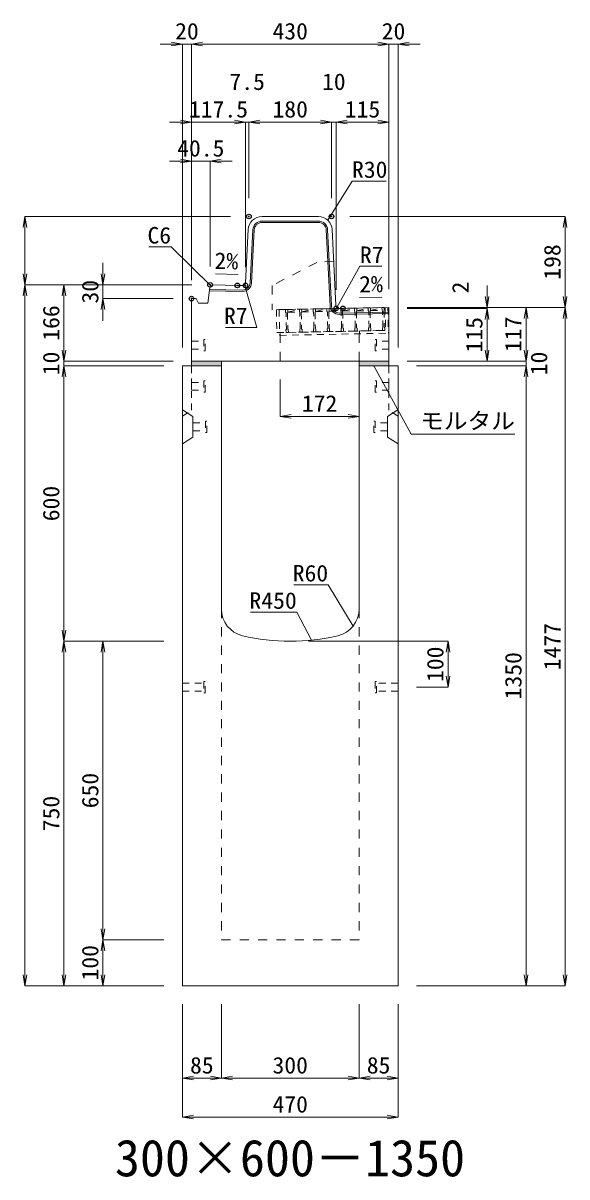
# Model space of a CAD drawing. Units: millimetres at full size. Extents: x -22536 to 51867, y -19720 to 38340.
# Drawn here: x 12318 to 13503, y -15486 to -12974 of the extents above; entities that cross this region are included whole.
import ezdxf
from ezdxf.enums import TextEntityAlignment as Align

# ---------------------------------------------------------------- set-up
doc = ezdxf.new("R2010")
doc.units = ezdxf.units.MM
doc.header["$LTSCALE"] = 20
doc.header["$PDMODE"] = 32
doc.header["$PDSIZE"] = 10
doc.linetypes.add('USER1', pattern=[2, 1, -1])
doc.linetypes.add('USER2', pattern=[1.35, 0.75, -0.6])
for name, color, linetype, lineweight in [('インサート', 3, 'USER2', 9), ('グレーチング', 7, 'USER2', 5), ('モルタル', 7, 'Continuous', 9), ('受枠', 3, 'USER2', 9), ('寸法線', 7, 'Continuous', 13), ('引出線', 4, 'Continuous', 13), ('本体', 2, 'Continuous', 13), ('目地', 132, 'Continuous', 5)]:
    doc.layers.add(name, color=color, linetype=linetype, lineweight=lineweight)
doc.layers.add('作業エリア', color=11, linetype='Continuous')
doc.layers.add('文字', color=7, linetype='Continuous')
doc.styles.add('ＭＳ 明朝', font='')
doc.styles.get('ＭＳ 明朝').set_extended_font_data('MS Mincho')

# ---------------------------------------------------------------- blocks, each defined once
blk = doc.blocks.new('open_arrow')
at = {"color": 0, "linetype": 'Continuous', "lineweight": -2}
blk.add_lwpolyline([(7.5, 1.25), (0, 0), (7.5, -1.25)], dxfattribs=at)

msp = doc.modelspace()

# ---------------------------------------------------------------- hatches: boundary and pattern name
at = {"layer": 'モルタル'}
for points in [[(12750, -13720), (12750, -13710), (12685, -13710), (12685, -13720)], [(13115, -13720), (13115, -13710), (13050, -13710), (13050, -13720)]]:
    msp.add_hatch(color=256, dxfattribs=at).paths.add_polyline_path(points)

# ---------------------------------------------------------------- linework, layer by layer
at = {"layer": 'インサート'}
for p, q in [((12685, -13666.5), (12712, -13666.5)), ((12685, -13666.5), (12685, -13683.5)), ((12715, -13662.5), (12712, -13662.5)), ((12712, -13662.5), (12712, -13687.5)), ((12715, -13687.5), (12715, -13662.5)), ((13085, -13662.5), (13088, -13662.5)), ((13085, -13687.5), (13085, -13662.5)), ((13088, -13662.5), (13088, -13687.5)), ((13115, -13666.5), (13088, -13666.5)), ((13115, -13666.5), (13115, -13683.5)), ((12685, -13683.5), (12712, -13683.5)), ((12712, -13687.5), (12715, -13687.5)), ((13088, -13687.5), (13085, -13687.5)), ((13115, -13683.5), (13088, -13683.5)), ((12685, -13756.5), (12712, -13756.5)), ((12685, -13756.5), (12685, -13773.5)), ((12715, -13752.5), (12712, -13752.5)), ((12712, -13752.5), (12712, -13777.5)), ((12715, -13777.5), (12715, -13752.5)), ((13085, -13752.5), (13088, -13752.5)), ((13085, -13777.5), (13085, -13752.5)), ((13088, -13752.5), (13088, -13777.5)), ((13115, -13756.5), (13088, -13756.5)), ((13115, -13756.5), (13115, -13773.5)), ((12685, -13773.5), (12712, -13773.5)), ((12712, -13777.5), (12715, -13777.5)), ((13088, -13777.5), (13085, -13777.5)), ((13115, -13773.5), (13088, -13773.5)), ((12718.2, -13840.5), (12715.2, -13840.5)), ((12715.2, -13840.5), (12715.2, -13865.5)), ((12718.2, -13865.5), (12718.2, -13840.5)), ((13081.8, -13840.5), (13084.8, -13840.5)), ((13081.8, -13865.5), (13081.8, -13840.5)), ((13084.8, -13840.5), (13084.8, -13865.5)), ((12688.2, -13844.5), (12715.2, -13844.5)), ((12688.2, -13844.5), (12688.2, -13861.5)), ((12688.2, -13861.5), (12715.2, -13861.5)), ((12715.2, -13865.5), (12718.2, -13865.5)), ((13084.8, -13865.5), (13081.8, -13865.5)), ((13111.8, -13844.5), (13084.8, -13844.5)), ((13111.8, -13861.5), (13084.8, -13861.5)), ((13111.8, -13844.5), (13111.8, -13861.5)), ((12665, -14411.5), (12712, -14411.5)), ((12665, -14411.5), (12665, -14428.5)), ((12715, -14407.5), (12712, -14407.5)), ((12712, -14407.5), (12712, -14432.5)), ((12715, -14432.5), (12715, -14407.5)), ((13088, -14407.5), (13085, -14407.5)), ((13085, -14407.5), (13085, -14432.5)), ((13088, -14432.5), (13088, -14407.5)), ((13135, -14411.5), (13088, -14411.5)), ((13135, -14428.5), (13135, -14411.5)), ((12665, -14428.5), (12712, -14428.5)), ((12712, -14432.5), (12715, -14432.5)), ((13085, -14432.5), (13088, -14432.5)), ((13135, -14428.5), (13088, -14428.5))]:
    msp.add_line(p, q, dxfattribs=at)
at = {"layer": 'グレーチング'}
for p, q in [((12889.92, -13597.5), (13104.88, -13593.2)), ((12895.04, -13603.4), (12919.92, -13596.9)), ((12895.04, -13603.4), (12920.04, -13602.9)), ((12925.04, -13602.8), (12949.91, -13596.3)), ((12925.04, -13602.8), (12950.03, -13602.3)), ((12955.03, -13602.2), (12979.91, -13595.7)), ((12955.03, -13602.2), (12980.03, -13601.7)), ((12985.03, -13601.6), (13009.9, -13595.1)), ((12985.03, -13601.6), (13010.02, -13601.1)), ((13015.02, -13601), (13039.89, -13594.5)), ((13015.02, -13601), (13040.01, -13600.5)), ((13045.01, -13600.4), (13069.89, -13593.9)), ((13045.01, -13600.4), (13070.01, -13599.9)), ((13075.01, -13599.8), (13099.88, -13593.3)), ((13075.01, -13599.8), (13100, -13599.3)), ((12890.92, -13647.49), (13105.88, -13643.19))]:
    msp.add_line(p, q, dxfattribs=at)
for points in [[(12889.92, -13597.5), (12894.92, -13597.4), (12895.04, -13603.4), (12894.06, -13604.42), (12894.78, -13640.41), (12895.8, -13641.39), (12895.92, -13647.39), (12890.92, -13647.49), (12890.8, -13641.49), (12891.78, -13640.47), (12891.06, -13604.48), (12890.04, -13603.5)], [(12919.92, -13596.9), (12924.92, -13596.8), (12925.04, -13602.8), (12924.06, -13603.82), (12924.78, -13639.81), (12925.8, -13640.79), (12925.92, -13646.79), (12920.92, -13646.89), (12920.8, -13640.89), (12921.78, -13639.87), (12921.06, -13603.88), (12920.04, -13602.9)], [(12949.91, -13596.3), (12954.91, -13596.2), (12955.03, -13602.2), (12954.05, -13603.22), (12954.77, -13639.21), (12955.79, -13640.19), (12955.91, -13646.19), (12950.91, -13646.29), (12950.79, -13640.29), (12951.77, -13639.27), (12951.05, -13603.28), (12950.03, -13602.3)], [(12979.91, -13595.7), (12984.91, -13595.6), (12985.03, -13601.6), (12984.05, -13602.62), (12984.77, -13638.61), (12985.79, -13639.59), (12985.91, -13645.59), (12980.91, -13645.69), (12980.79, -13639.69), (12981.77, -13638.67), (12981.05, -13602.68), (12980.03, -13601.7)], [(13009.9, -13595.1), (13014.9, -13595), (13015.02, -13601), (13014.04, -13602.02), (13014.76, -13638.01), (13015.78, -13638.99), (13015.9, -13644.99), (13010.9, -13645.09), (13010.78, -13639.09), (13011.76, -13638.07), (13011.04, -13602.08), (13010.02, -13601.1)], [(13039.89, -13594.5), (13044.89, -13594.4), (13045.01, -13600.4), (13044.03, -13601.42), (13044.75, -13637.41), (13045.77, -13638.39), (13045.89, -13644.39), (13040.89, -13644.49), (13040.77, -13638.49), (13041.75, -13637.47), (13041.03, -13601.48), (13040.01, -13600.5)], [(13069.89, -13593.9), (13074.89, -13593.8), (13075.01, -13599.8), (13074.03, -13600.82), (13074.75, -13636.81), (13075.77, -13637.79), (13075.89, -13643.79), (13070.89, -13643.89), (13070.77, -13637.89), (13071.75, -13636.87), (13071.03, -13600.88), (13070.01, -13599.9)], [(13099.88, -13593.3), (13104.88, -13593.2), (13105, -13599.2), (13104.02, -13600.22), (13104.74, -13636.21), (13105.76, -13637.19), (13105.88, -13643.19), (13100.88, -13643.29), (13100.76, -13637.29), (13101.74, -13636.27), (13101.02, -13600.28), (13100, -13599.3)]]:
    msp.add_lwpolyline(points, close=True, dxfattribs=at)
at = {"layer": 'モルタル'}
for points in [[(12685, -13710), (12750, -13710), (12750, -13720), (12685, -13720)], [(13050, -13710), (13115, -13710), (13115, -13720), (13050, -13720)]]:
    msp.add_lwpolyline(points, close=True, dxfattribs=at)
at = {"layer": '作業エリア'}
for p in [(12810, -13395), (12990, -13395), (12725.5, -13543.81), (12785, -13545), (12802.5, -13545), (12685, -13573.81), (13000, -13595), (13015, -13595)]:
    msp.add_point(p, dxfattribs=at)
at = {"layer": '受枠'}
for p, q in [((12869.93, -13597.9), (13112.88, -13593.04)), ((12869.93, -13597.9), (12870.93, -13647.89)), ((12875.93, -13597.78), (12877.05, -13653.77)), ((13106.88, -13593.16), (13107.88, -13643.15)), ((13112.88, -13593.04), (13114, -13649.03)), ((12870.93, -13647.89), (13107.88, -13643.15)), ((12877.05, -13653.77), (13114, -13649.03)), ((13050.89, -13644.29), (13051.01, -13650.29))]:
    msp.add_line(p, q, dxfattribs=at)
at = {"layer": '寸法線'}
for p, q in [((12733, -13019.42), (12617, -13019.42)), ((12665, -13680), (12665, -13019.42)), ((12685, -13019.42), (13115, -13019.42)), ((12685, -13533.81), (12685, -13019.42)), ((12685, -13533.81), (12685, -13019.42)), ((13067, -13019.42), (13183, -13019.42)), ((13115, -13553), (13115, -13019.42)), ((13115, -13553), (13115, -13019.42)), ((13135, -13680), (13135, -13019.42)), ((12637, -13189.42), (12802.5, -13189.42)), ((12685, -13533.81), (12685, -13189.42)), ((12754.5, -13189.42), (12858, -13189.42)), ((12802.5, -13505), (12802.5, -13189.42)), ((12802.5, -13505), (12802.5, -13189.42)), ((12810, -13355), (12810, -13189.42)), ((12810, -13189.42), (12990, -13189.42)), ((12810, -13355), (12810, -13189.42)), ((12942, -13189.42), (13048, -13189.42)), ((12990, -13355), (12990, -13189.42)), ((12990, -13355), (12990, -13189.42)), ((13000, -13555), (13000, -13189.42)), ((13000, -13189.42), (13115, -13189.42)), ((13000, -13555), (13000, -13189.42)), ((13115, -13553), (13115, -13189.42)), ((12637, -13274.42), (12773.5, -13274.42)), ((12685, -13533.81), (12685, -13274.42)), ((12725.5, -13503.81), (12725.5, -13274.42)), ((12322.06, -13395), (12322.06, -13543.81)), ((12770, -13395), (12322.06, -13395)), ((13030, -13395), (13498.78, -13395)), ((13498.78, -13395), (13498.78, -13593)), ((12492.06, -13495.81), (12492.06, -13621.81)), ((12685.5, -13543.81), (12322.06, -13543.81)), ((12322.06, -15070), (12322.06, -13543.81)), ((12685.5, -13543.81), (12322.06, -13543.81)), ((12407.06, -13543.81), (12407.06, -13710)), ((12685.5, -13543.81), (12407.06, -13543.81)), ((12685.5, -13543.81), (12492.06, -13543.81)), ((13328.78, -13545), (13328.78, -13643)), ((12645, -13573.81), (12492.06, -13573.81)), ((13155, -13593), (13328.78, -13593)), ((13155, -13593), (13413.78, -13593)), ((13155, -13593), (13498.78, -13593)), ((13155, -13593), (13498.78, -13593)), ((13155, -13595), (13328.78, -13595)), ((13155, -13595), (13328.78, -13595)), ((13328.78, -13595), (13328.78, -13710)), ((13413.78, -13593), (13413.78, -13710)), ((13498.78, -13593), (13498.78, -15070)), ((12407.06, -13662), (12407.06, -13768)), ((13413.78, -13662), (13413.78, -13768)), ((12645, -13710), (12407.06, -13710)), ((12645, -13710), (12407.06, -13710)), ((13155, -13710), (13328.78, -13710)), ((13155, -13710), (13413.78, -13710)), ((13155, -13710), (13413.78, -13710)), ((12625, -13720), (12407.06, -13720)), ((12407.06, -13720), (12407.06, -14320)), ((12625, -13720), (12407.06, -13720)), ((13175, -13720), (13413.78, -13720)), ((13175, -13720), (13413.78, -13720)), ((13413.78, -13720), (13413.78, -15070)), ((12878, -13750), (12878, -13830.23)), ((12878, -13830.23), (13050, -13830.23)), ((12625, -14320), (12407.06, -14320)), ((12407.06, -15070), (12407.06, -14320)), ((12625, -14320), (12407.06, -14320)), ((12492.06, -14320), (12492.06, -14970)), ((12625, -14320), (12492.06, -14320)), ((12940, -14320), (13243.78, -14320)), ((13243.78, -14320), (13243.78, -14420)), ((13175, -14420), (13243.78, -14420)), ((12625, -14970), (12492.06, -14970)), ((12492.06, -14970), (12492.06, -15070)), ((12625, -14970), (12492.06, -14970)), ((12625, -15070), (12322.06, -15070)), ((12625, -15070), (12407.06, -15070)), ((12625, -15070), (12492.06, -15070)), ((13175, -15070), (13413.78, -15070)), ((13175, -15070), (13498.78, -15070)), ((12665, -15110), (12665, -15271.16)), ((12665, -15110), (12665, -15356.16)), ((12750, -15110), (12750, -15271.16)), ((12750, -15110), (12750, -15271.16)), ((13050, -15110), (13050, -15271.16)), ((13050, -15110), (13050, -15271.16)), ((13135, -15110), (13135, -15271.16)), ((13135, -15110), (13135, -15356.16)), ((12665, -15271.16), (12750, -15271.16)), ((12750, -15271.16), (13050, -15271.16)), ((13050, -15271.16), (13135, -15271.16)), ((12665, -15356.16), (13135, -15356.16))]:
    msp.add_line(p, q, dxfattribs=at)
at = {"layer": '引出線'}
for points in [[(12982.14, -13403.26), (13034.6, -13317.93), (13109.27, -13317.93)], [(12728.13, -13546.85), (12640.5, -13461.04), (12592.16, -13461.04)], [(13001.83, -13593.07), (13051.86, -13503.47), (13099.79, -13503.47)], [(12786.1, -13520.96), (12737.36, -13519.98), (12786.11, -13520.96)], [(12800.67, -13543.07), (12827.18, -13636.44), (12759.25, -13636.44)], [(13050.86, -13571.41), (13099.57, -13570.44), (13050.83, -13571.41)], [(13082.5, -13720), (13163.13, -13869.03), (13389.05, -13869.03)], [(13037.07, -14286.68), (12982.66, -14196.79), (12907.98, -14196.79)], [(12946.44, -14317.6), (12914.22, -14256.45), (12813.21, -14256.45)]]:
    msp.add_lwpolyline(points, dxfattribs=at)
at = {"layer": '本体'}
for p, q in [((12838.54, -13395), (12961.46, -13395)), ((12802.83, -13538.35), (12808.57, -13423.5)), ((12999.67, -13588.35), (12991.43, -13423.5)), ((12724.76, -13549.76), (12720.5, -13583.81)), ((12724.76, -13549.76), (12731.5, -13543.93)), ((12731.5, -13543.93), (12785, -13545)), ((12785, -13545), (12795.84, -13545)), ((12685, -13710), (12685, -13573.81)), ((12695, -13573.81), (12685, -13573.81)), ((12700, -13583.81), (12695, -13573.81)), ((12720.5, -13583.81), (12700, -13583.81)), ((13015, -13595), (13006.66, -13595)), ((13115, -13593), (13015, -13595)), ((13115, -13710), (13115, -13593)), ((12685, -13710), (13115, -13710)), ((12665, -13720), (12665, -15070)), ((12665, -13720), (12750, -13720)), ((12750, -13720), (12750, -14249.47)), ((13050, -13720), (13135, -13720)), ((13050, -13720), (13050, -14249.47)), ((13135, -13720), (13135, -15070)), ((12665, -15070), (13135, -15070))]:
    msp.add_line(p, q, dxfattribs=at)
at = {"layer": '本体', "linetype": 'USER1'}
for p, q in [((12994.85, -13492), (12958, -13495)), ((12958, -13495), (12861, -13545)), ((12861, -13545), (12861, -13598.08)), ((13015, -13595), (12861, -13598.08)), ((12878, -13710), (12878, -13647.75)), ((13050, -13710), (13050, -13644.31))]:
    msp.add_line(p, q, dxfattribs=at)
at = {"layer": '本体', "linetype": 'USER2', "lineweight": 9}
for p, q in [((12685, -13817), (12685, -13720)), ((13115, -13817), (13115, -13720)), ((12665, -13829.5), (12685, -13817)), ((13135, -13829.5), (13115, -13817))]:
    msp.add_line(p, q, dxfattribs=at)
at = {"layer": '本体', "lineweight": 9}
for p, q in [((12665, -13816), (12688.2, -13830.5)), ((13134.58, -13816.26), (13111.8, -13830.5)), ((12688.2, -13830.5), (12688.2, -13875.5)), ((13111.8, -13830.5), (13111.8, -13875.5)), ((12688.2, -13875.5), (12665, -13890)), ((13111.8, -13875.5), (13135, -13890))]:
    msp.add_line(p, q, dxfattribs=at)
at = {"layer": '本体', "linetype": 'USER1', "lineweight": 15}
for p, q in [((12750, -14249.47), (12750, -14970)), ((13050, -14249.47), (13050, -14970)), ((12750, -14970), (13050, -14970))]:
    msp.add_line(p, q, dxfattribs=at)
at = {"layer": '本体'}
for centre, radius, start, end in [((12838.54, -13425), 30, 90, 177.13759), ((12961.46, -13425), 30, 2.86241, 90), ((12795.84, -13538), 7, 270, 357.13759), ((13006.66, -13588), 7, 182.86241, 270), ((12810, -14249.47), 60, 180, 256.65764), ((12990, -14249.47), 60, 283.34236, 0), ((12900, -13870), 450, 256.65764, 283.34236)]:
    msp.add_arc(centre, radius, start, end, dxfattribs=at)
at = {"layer": '目地'}
for p, q in [((12838.54, -13405), (12961.46, -13405)), ((12838.54, -13408), (12961.46, -13408)), ((12812.81, -13539.06), (12818.56, -13424)), ((12815.81, -13539.21), (12821.56, -13424.15)), ((12978.44, -13424.15), (12986.69, -13589.16)), ((12981.44, -13424), (12989.69, -13589.01)), ((12723.88, -13556.78), (12795.43, -13558.21)), ((12724.25, -13553.79), (12795.49, -13555.21)), ((13007.01, -13605.16), (13115, -13603)), ((13007.07, -13608.16), (13115, -13606))]:
    msp.add_line(p, q, dxfattribs=at)
for centre, radius, start, end in [((12838.54, -13425), 20, 90, 177.13759), ((12838.54, -13425), 17, 90, 177.13759), ((12961.46, -13425), 20, 2.86241, 90), ((12961.46, -13425), 17, 2.86241, 90), ((12795.83, -13538.22), 20, 268.85424, 357.13759), ((12795.83, -13538.22), 17, 268.85424, 357.13759), ((13006.67, -13588.17), 20, 182.86241, 271.14576), ((13006.67, -13588.17), 17, 182.86241, 271.14576)]:
    msp.add_arc(centre, radius, start, end, dxfattribs=at)

# ---------------------------------------------------------------- block references
at = {"layer": '寸法線', "xscale": 3.2, "yscale": 3.2}
for p, rotation in [((12665, -13019.42), 180), ((13115, -13019.42), 180), ((13115, -13019.42), 180), ((12685, -13189.42), 180), ((12802.5, -13189.42), 180), ((12802.5, -13189.42), 180), ((12990, -13189.42), 180), ((12990, -13189.42), 180), ((13115, -13189.42), 180), ((12685, -13274.42), 180), ((12322.06, -13395), 270), ((13498.78, -13395), 270), ((12322.06, -13543.81), 90), ((12492.06, -13543.81), 90), ((12322.06, -13543.81), 270), ((12407.06, -13543.81), 270), ((12492.06, -13573.81), 270), ((13328.78, -13593), 90), ((13498.78, -13593), 90), ((13328.78, -13595), 270), ((13328.78, -13595), 270), ((13413.78, -13593), 270), ((13498.78, -13593), 270), ((12407.06, -13710), 90), ((12407.06, -13710), 90), ((13328.78, -13710), 90), ((13413.78, -13710), 90), ((13413.78, -13710), 90), ((12407.06, -13720), 270), ((12407.06, -13720), 270), ((13413.78, -13720), 270), ((13413.78, -13720), 270), ((13050, -13830.23), 180), ((12407.06, -14320), 90), ((12407.06, -14320), 270), ((12492.06, -14320), 270), ((13243.78, -14320), 270), ((13243.78, -14420), 90), ((12492.06, -14970), 90), ((12492.06, -14970), 270), ((12322.06, -15070), 90), ((12407.06, -15070), 90), ((12492.06, -15070), 90), ((13413.78, -15070), 90), ((13498.78, -15070), 90), ((12750, -15271.16), 180), ((13050, -15271.16), 180), ((13135, -15271.16), 180), ((13135, -15356.16), 180)]:
    msp.add_blockref('open_arrow', p, dxfattribs=dict(at, rotation=rotation))
for p in [(12685, -13019.42), (12685, -13019.42), (13135, -13019.42), (12810, -13189.42), (12810, -13189.42), (13000, -13189.42), (13000, -13189.42), (12725.5, -13274.42), (12878, -13830.23), (12665, -15271.16), (12750, -15271.16), (13050, -15271.16), (12665, -15356.16)]:
    msp.add_blockref('open_arrow', p, dxfattribs=at)
at = {"layer": '引出線', "xscale": 0.0533, "yscale": 0.0533}
for p, rotation in [((12982.14, -13403.26), 58.4), ((12786.1, -13520.96), 178.9), ((12728.13, -13546.85), 135.6), ((12800.67, -13543.07), 285.9), ((13050.86, -13571.41), 1.1), ((13001.83, -13593.07), 60.8), ((13082.5, -13720), 298.4), ((13037.07, -14286.68), 121.2), ((12946.44, -14317.6), 117.8)]:
    msp.add_blockref('open_arrow', p, dxfattribs=dict(at, rotation=rotation))

# ---------------------------------------------------------------- texts
at = {"layer": '寸法線', "style": 'ＭＳ 明朝', "width": 1.05}
for s, p in [('20', (12675, -12991.42)), ('430', (12900, -12991.42)), ('20', (13125, -12991.42)), ('7.5', (12806.25, -13101.42)), ('10', (12995, -13101.42)), ('117.5', (12743.75, -13161.42)), ('180', (12900, -13161.42)), ('115', (13057.5, -13161.42)), ('40.5', (12705.25, -13246.42)), ('172', (12964, -13802.23)), ('85', (12707.5, -15243.16)), ('300', (12900, -15243.16)), ('85', (13092.5, -15243.16)), ('470', (12900, -15328.16))]:
    msp.add_text(s, height=36.03, dxfattribs=at).set_placement(p, align=Align.MIDDLE_CENTER)
for s, p in [('198', (13470.78, -13494)), ('30', (12464.06, -13558.81)), ('2', (13270.78, -13549.66)), ('166', (12379.06, -13626.91)), ('115', (13300.78, -13652.5)), ('117', (13385.78, -13651.5)), ('10', (12379.06, -13715)), ('10', (13441.78, -13715)), ('600', (12379.06, -14020)), ('1477', (13470.78, -14331.5)), ('100', (13215.78, -14370)), ('1350', (13385.78, -14395)), ('650', (12464.06, -14645)), ('750', (12379.06, -14695)), ('100', (12464.06, -15020))]:
    msp.add_text(s, height=36.03, rotation=90, dxfattribs=at).set_placement(p, align=Align.MIDDLE_CENTER)
at = {"layer": '引出線', "style": 'ＭＳ 明朝', "width": 1.05}
for s, p in [('R30', (13034.6, -13274.73)), ('R7', (13051.86, -13460.27)), ('モルタル', (13183.13, -13821.92))]:
    msp.add_text(s, height=36.03, dxfattribs=at).set_placement(p, align=Align.TOP_LEFT)
for s, p in [('C6', (12640.5, -13417.84)), ('R7', (12807.18, -13593.24)), ('R60', (12982.66, -14153.59)), ('R450', (12914.22, -14213.25))]:
    msp.add_text(s, height=36.03, dxfattribs=at).set_placement(p, align=Align.TOP_RIGHT)
msp.add_text('2%', height=36.03, rotation=358.854, dxfattribs=at).set_placement((12787.05, -13474.06), align=Align.TOP_RIGHT)
msp.add_text('2%', height=36.03, rotation=1.146, dxfattribs=at).set_placement((13049.89, -13524.52), align=Align.TOP_LEFT)
at = {"layer": '文字', "style": 'ＭＳ 明朝'}
msp.add_text('300×600－1350', height=80.06, dxfattribs=at).set_placement((12899.52, -15444.97), align=Align.MIDDLE_CENTER)

doc.saveas('drawing.dxf')
